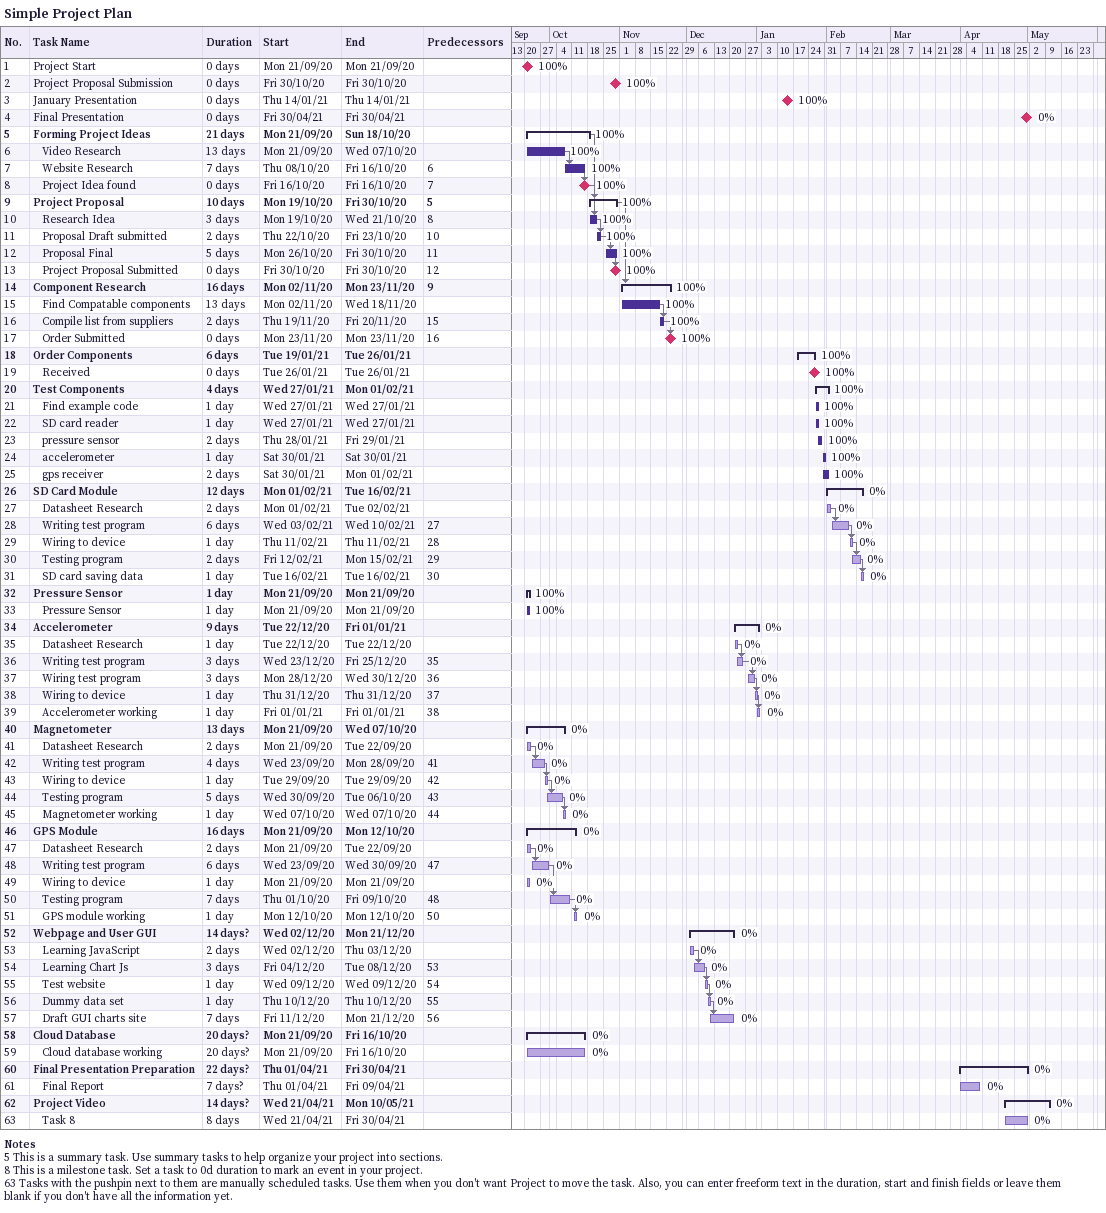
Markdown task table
Simple Project Plan

| ID | Level | Task | Duration | Start | Finish | Predecessors | % complete |
|---|---|---|---|---|---|---|---|
| 1 | 1 | Project Start | 0d | 2020-09-21 | 2020-09-21 |  | 100 |
| 2 | 1 | Project Proposal Submission | 0d | 2020-10-30 | 2020-10-30 |  | 100 |
| 3 | 1 | January Presentation | 0d | 2021-01-14 | 2021-01-14 |  | 100 |
| 4 | 1 | Final Presentation | 0d | 2021-04-30 | 2021-04-30 |  | 0 |
| 5 | 1 | **Forming Project Ideas** | 21d | 2020-09-21 | 2020-10-18 |  | 100 |
| 6 | 2 | Video Research | 13d | 2020-09-21 | 2020-10-07 |  | 100 |
| 7 | 2 | Website Research | 7d | 2020-10-08 | 2020-10-16 | 6 | 100 |
| 8 | 2 | Project Idea found | 0d | 2020-10-16 | 2020-10-16 | 7 | 100 |
| 9 | 1 | **Project Proposal** | 10d | 2020-10-19 | 2020-10-30 | 5 | 100 |
| 10 | 2 | Research Idea | 3d | 2020-10-19 | 2020-10-21 | 8 | 100 |
| 11 | 2 | Proposal Draft submitted | 2d | 2020-10-22 | 2020-10-23 | 10 | 100 |
| 12 | 2 | Proposal Final | 5d | 2020-10-26 | 2020-10-30 | 11 | 100 |
| 13 | 2 | Project Proposal Submitted | 0d | 2020-10-30 | 2020-10-30 | 12 | 100 |
| 14 | 1 | **Component Research** | 16d | 2020-11-02 | 2020-11-23 | 9 | 100 |
| 15 | 2 | Find Compatable components | 13d | 2020-11-02 | 2020-11-18 |  | 100 |
| 16 | 2 | Compile list from suppliers | 2d | 2020-11-19 | 2020-11-20 | 15 | 100 |
| 17 | 2 | Order Submitted | 0d | 2020-11-23 | 2020-11-23 | 16 | 100 |
| 18 | 1 | **Order Components** | 6d | 2021-01-19 | 2021-01-26 |  | 100 |
| 19 | 2 | Received | 0d | 2021-01-26 | 2021-01-26 |  | 100 |
| 20 | 1 | **Test Components** | 4d | 2021-01-27 | 2021-02-01 |  | 100 |
| 21 | 2 | Find example code | 1d | 2021-01-27 | 2021-01-27 |  | 100 |
| 22 | 2 | SD card reader | 1d | 2021-01-27 | 2021-01-27 |  | 100 |
| 23 | 2 | pressure sensor | 2d | 2021-01-28 | 2021-01-29 |  | 100 |
| 24 | 2 | accelerometer | 1d | 2021-01-30 | 2021-01-30 |  | 100 |
| 25 | 2 | gps receiver | 2d | 2021-01-30 | 2021-02-01 |  | 100 |
| 26 | 1 | **SD Card Module** | 12d | 2021-02-01 | 2021-02-16 |  | 0 |
| 27 | 2 | Datasheet Research | 2d | 2021-02-01 | 2021-02-02 |  | 0 |
| 28 | 2 | Writing test program | 6d | 2021-02-03 | 2021-02-10 | 27 | 0 |
| 29 | 2 | Wiring to device | 1d | 2021-02-11 | 2021-02-11 | 28 | 0 |
| 30 | 2 | Testing program | 2d | 2021-02-12 | 2021-02-15 | 29 | 0 |
| 31 | 2 | SD card saving data | 1d | 2021-02-16 | 2021-02-16 | 30 | 0 |
| 32 | 1 | **Pressure Sensor** | 1d | 2020-09-21 | 2020-09-21 |  | 100 |
| 33 | 2 | Pressure Sensor | 1d | 2020-09-21 | 2020-09-21 |  | 100 |
| 34 | 1 | **Accelerometer** | 9d | 2020-12-22 | 2021-01-01 |  | 0 |
| 35 | 2 | Datasheet Research | 1d | 2020-12-22 | 2020-12-22 |  | 0 |
| 36 | 2 | Writing test program | 3d | 2020-12-23 | 2020-12-25 | 35 | 0 |
| 37 | 2 | Wiring test program | 3d | 2020-12-28 | 2020-12-30 | 36 | 0 |
| 38 | 2 | Wiring to device | 1d | 2020-12-31 | 2020-12-31 | 37 | 0 |
| 39 | 2 | Accelerometer working | 1d | 2021-01-01 | 2021-01-01 | 38 | 0 |
| 40 | 1 | **Magnetometer** | 13d | 2020-09-21 | 2020-10-07 |  | 0 |
| 41 | 2 | Datasheet Research | 2d | 2020-09-21 | 2020-09-22 |  | 0 |
| 42 | 2 | Writing test program | 4d | 2020-09-23 | 2020-09-28 | 41 | 0 |
| 43 | 2 | Wiring to device | 1d | 2020-09-29 | 2020-09-29 | 42 | 0 |
| 44 | 2 | Testing program | 5d | 2020-09-30 | 2020-10-06 | 43 | 0 |
| 45 | 2 | Magnetometer working | 1d | 2020-10-07 | 2020-10-07 | 44 | 0 |
| 46 | 1 | **GPS Module** | 16d | 2020-09-21 | 2020-10-12 |  | 0 |
| 47 | 2 | Datasheet Research | 2d | 2020-09-21 | 2020-09-22 |  | 0 |
| 48 | 2 | Writing test program | 6d | 2020-09-23 | 2020-09-30 | 47 | 0 |
| 49 | 2 | Wiring to device | 1d | 2020-09-21 | 2020-09-21 |  | 0 |
| 50 | 2 | Testing program | 7d | 2020-10-01 | 2020-10-09 | 48 | 0 |
| 51 | 2 | GPS module working | 1d | 2020-10-12 | 2020-10-12 | 50 | 0 |
| 52 | 1 | **Webpage and User GUI** | 14d? | 2020-12-02 | 2020-12-21 |  | 0 |
| 53 | 2 | Learning JavaScript | 2d | 2020-12-02 | 2020-12-03 |  | 0 |
| 54 | 2 | Learning Chart Js | 3d | 2020-12-04 | 2020-12-08 | 53 | 0 |
| 55 | 2 | Test website | 1d | 2020-12-09 | 2020-12-09 | 54 | 0 |
| 56 | 2 | Dummy data set | 1d | 2020-12-10 | 2020-12-10 | 55 | 0 |
| 57 | 2 | Draft GUI charts site | 7d | 2020-12-11 | 2020-12-21 | 56 | 0 |
| 58 | 1 | **Cloud Database** | 20d? | 2020-09-21 | 2020-10-16 |  | 0 |
| 59 | 2 | Cloud database working | 20d? | 2020-09-21 | 2020-10-16 |  | 0 |
| 60 | 1 | **Final Presentation Preparation** | 22d? | 2021-04-01 | 2021-04-30 |  | 0 |
| 61 | 2 | Final Report | 7d? | 2021-04-01 | 2021-04-09 |  | 0 |
| 62 | 1 | **Project Video** | 14d? | 2021-04-21 | 2021-05-10 |  | 0 |
| 63 | 2 | Task 8 | 8d | 2021-04-21 | 2021-04-30 |  | 0 |

Notes
- 5: This is a summary task. Use summary tasks to help organize your project into sections.
- 8: This is a milestone task. Set a task to 0d duration to mark an event in your project.
- 63: Tasks with the pushpin next to them are manually scheduled tasks. Use them when you don't want Project to move the task. Also, you can enter freeform text in the duration, start and finish fields or leave them blank if you don't have all the information yet.
